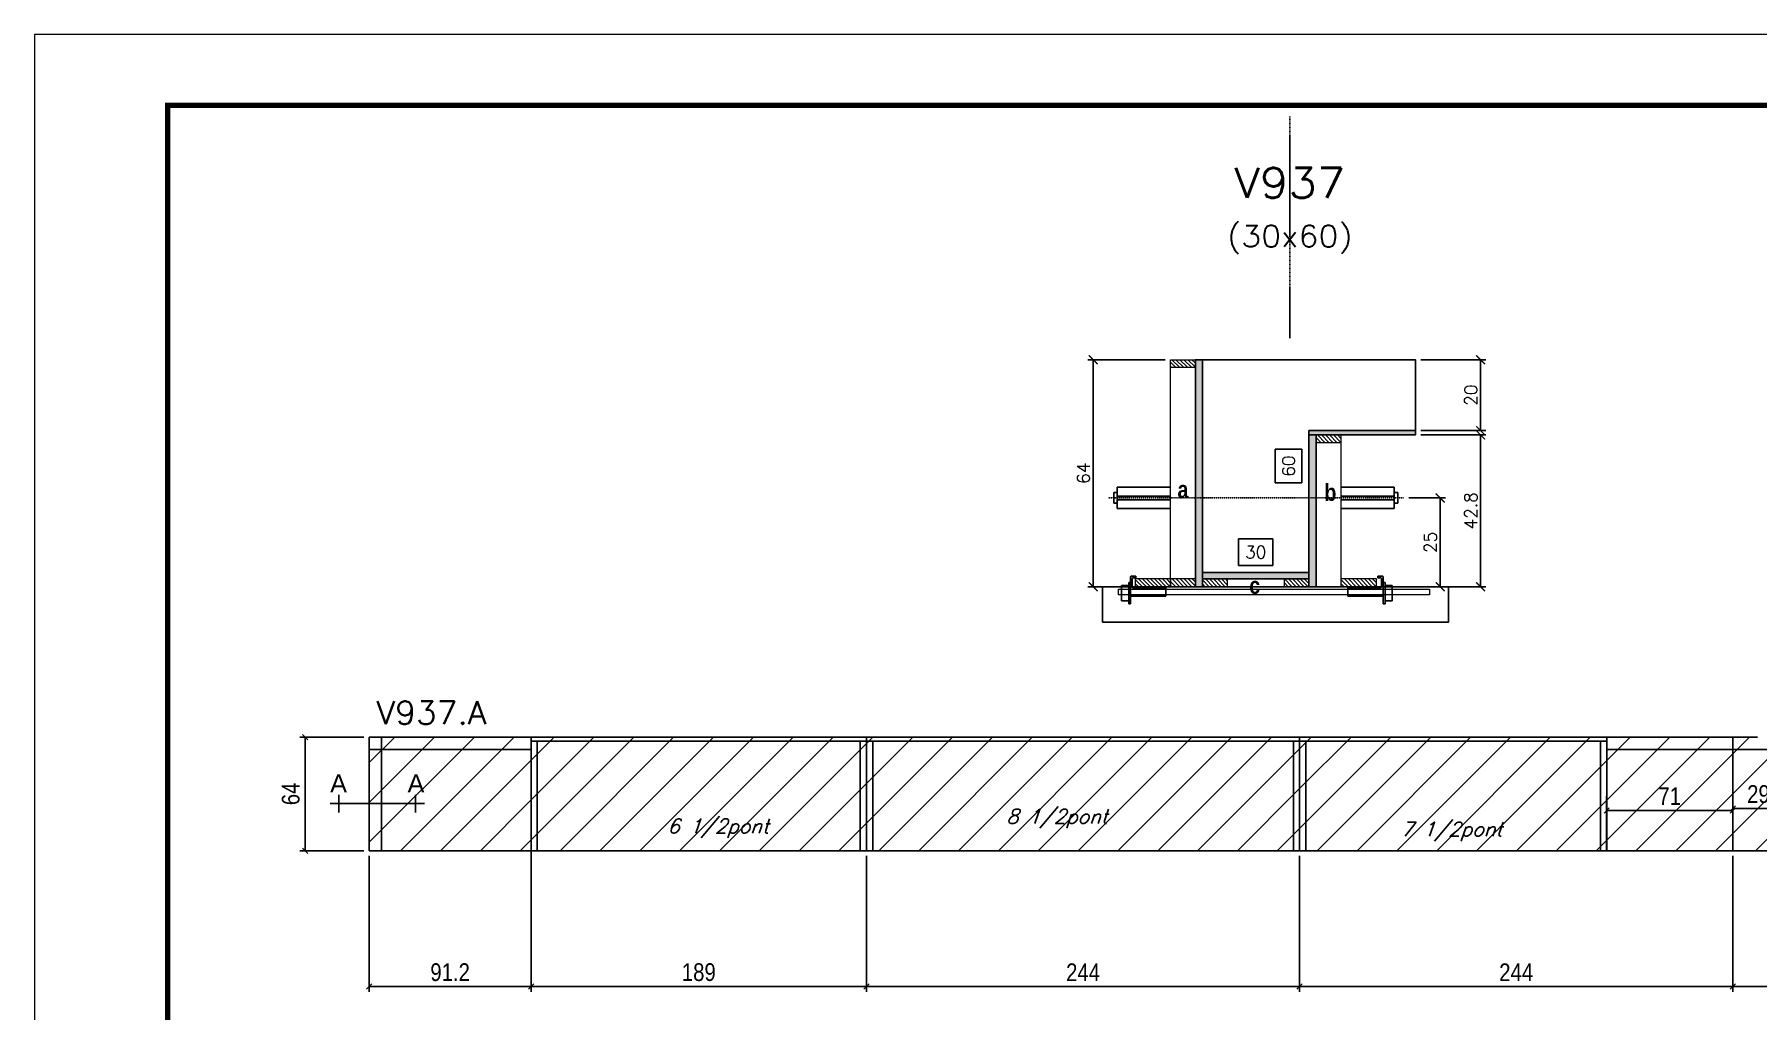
# Model space of a CAD drawing. Extents: x -20960 to -5926, y -2106 to 21915.
# Drawn here: x -10622 to -9651, y 9879 to 10430 of the extents above; entities that cross this region are included whole.
import ezdxf
from ezdxf.enums import TextEntityAlignment as Align

# ---------------------------------------------------------------- set-up
doc = ezdxf.new("R2010")
doc.units = 0
doc.linetypes.add('DASHED', pattern=[0.75, 0.5, -0.25])
doc.linetypes.add('HIDDEN', pattern=[0.375, 0.25, -0.125])
for name, color, linetype in [('barrote', 251, 'Continuous'), ('COTA', 241, 'Continuous'), ('Cota Seção (2x)', 4, 'Continuous'), ('detalhes', 4, 'Continuous'), ('Painéis', 200, 'Continuous'), ('presilha', 1, 'Continuous'), ('SARR_2.2x7', 40, 'Continuous'), ('SARR_3.5x7', 81, 'Continuous'), ('TENSOR', 3, 'Continuous'), ('texto', 7, 'Continuous'), ('Texto de Titulo', 7, 'Continuous'), ('Texto Qtd Sarr', 242, 'Continuous')]:
    doc.layers.add(name, color=color, linetype=linetype)
for name, color, linetype, lineweight in [('CONCRETO', 251, 'Continuous', 25), ('Folhas', 255, 'Continuous', 9), ('Hachura', 251, 'Continuous', 9), ('Madeira', 126, 'Continuous', 18), ('SARRAFO DE PRESSAO', 251, 'DASHED', 9), ('SCO-___-LAJ', 2, 'Continuous', 0), ('Texto Seção', 7, 'Continuous', 15)]:
    doc.layers.add(name, color=color, linetype=linetype, lineweight=lineweight)
doc.styles.add('ARIAL', font='arial.ttf')
doc.styles.add('COTA TECNICA', font='techl___.ttf', dxfattribs={"height": 10})
doc.styles.add('REGUA-120', font='ROMANS.shx', dxfattribs={"height": 15})
doc.styles.add('Romans', font='romans.shx')
doc.styles.add('TECNICA', font='techb___.ttf', dxfattribs={"height": 10})
doc.dimstyles.new('Cota Seção (2x)', dxfattribs={"dimtxt": 7, "dimasz": 5, "dimexe": 3, "dimexo": 3, "dimgap": 2, "dimtad": 3, "dimdec": 1, "dimlfac": 0.5, "dimzin": 12, "dimdsep": 46, "dimtxsty": 'Romans', "dimblk": 'ARCHTICK', "dimcen": 0, "dimclrd": 4, "dimclre": 4, "dimclrt": 1, "dimadec": 1, "dimazin": 3, "dimtfac": 1, "dimtdec": 1, "dimtmove": 0, "dimatfit": 3, "dimldrblk": 'OBLIQUE', "dimfxl": 1, "dimtolj": 1, "dimtzin": 12, "dimarcsym": 0})
doc.dimstyles.new('Cota Seção interna', dxfattribs={"dimtxt": 7, "dimasz": 6, "dimexe": 0.18, "dimexo": 2, "dimgap": -4, "dimtad": 3, "dimdec": 1, "dimlfac": 0.5, "dimzin": 12, "dimdsep": 46, "dimtxsty": 'Romans', "dimblk": 'ARCHTICK', "dimcen": 0.09, "dimse1": 1, "dimse2": 1, "dimsd1": 1, "dimsd2": 1, "dimclrd": 180, "dimclre": 5, "dimclrt": 1, "dimadec": 0, "dimazin": 3, "dimtfac": 1, "dimtdec": 1, "dimtofl": 0, "dimtmove": 0, "dimatfit": 3, "dimldrblk": 'ARCHTICK', "dimfxl": 1, "dimtolj": 1, "dimtzin": 0, "dimarcsym": 0})
doc.dimstyles.new('PAINEL', dxfattribs={"dimtxt": 10, "dimasz": 3, "dimexe": 3, "dimexo": 3, "dimgap": 3, "dimtad": 1, "dimdec": 1, "dimzin": 12, "dimdsep": 46, "dimtxsty": 'COTA TECNICA', "dimblk1": 'OBLIQUE', "dimblk2": 'OBLIQUE', "dimsah": 1, "dimcen": 0.9, "dimclrd": 4, "dimclre": 4, "dimclrt": 240, "dimadec": 1, "dimazin": 3, "dimtfac": 1, "dimtdec": 1, "dimtmove": 0, "dimatfit": 3, "dimfxl": 1, "dimtolj": 1, "dimtzin": 12, "dimarcsym": 0})
pattern_1 = [(315, (12923.8861, 1938.6391), (1.12253202, 1.12253202), [])]

# ---------------------------------------------------------------- blocks, each defined once
blk = doc.blocks.new('9999999999')
at = {"layer": 'Folhas'}
blk.add_lwpolyline([(98138.98, 34190.21), (99623.98, 34190.21), (99623.98, 35240.21), (98138.98, 35240.21)], close=True, dxfattribs=at)
at = {"layer": 'Folhas', "color": 30, "const_width": 3}
blk.add_lwpolyline([(98213.98, 34230.21), (99583.98, 34230.21), (99583.98, 35200.21), (98213.98, 35200.21)], close=True, dxfattribs=at)
blk = doc.blocks.new('_Oblique')
at = {"color": 0, "linetype": 'ByBlock', "lineweight": -2}
blk.add_line((-0.5, -0.5), (0.5, 0.5), dxfattribs=at)
blk = doc.blocks.new('*D1418')
at = {"layer": 'COTA', "color": 4, "linetype": 'ByBlock', "lineweight": -2, "transparency": 16777216}
for p, q in [((-9665.21, 9966.5), (-9665.21, 9889.87)), ((-9421.21, 9966.5), (-9421.21, 9889.87)), ((-9665.21, 9892.87), (-9421.21, 9892.87))]:
    blk.add_line(p, q, dxfattribs=at)
at = {"layer": 'Defpoints', "color": 0, "linetype": 'ByBlock', "transparency": 16777216}
for p in [(-9665.21, 9969.5), (-9421.21, 9969.5), (-9421.21, 9892.87)]:
    blk.add_point(p, dxfattribs=at)
at = {"layer": 'COTA', "color": 4, "linetype": 'ByBlock', "lineweight": -2, "transparency": 16777216, "xscale": 3, "yscale": 3, "zscale": 3, "rotation": 180}
blk.add_blockref('_Oblique', (-9665.21, 9892.87), dxfattribs=at)
at = {"layer": 'COTA', "color": 4, "linetype": 'ByBlock', "lineweight": -2, "transparency": 16777216, "xscale": 3, "yscale": 3, "zscale": 3}
blk.add_blockref('_Oblique', (-9421.21, 9892.87), dxfattribs=at)
at = {"layer": 'COTA', "color": 240, "linetype": 'ByBlock', "transparency": 16777216, "insert": (-9543.21, 9900.94), "char_height": 10, "attachment_point": 5, "style": 'COTA TECNICA'}
blk.add_mtext('\\A1;244', dxfattribs=at)
blk = doc.blocks.new('*D1646')
at = {"layer": 'COTA', "color": 4, "linetype": 'ByBlock', "lineweight": -2, "transparency": 16777216}
for p, q in [((-9909.21, 9966.5), (-9909.21, 9889.87)), ((-9665.21, 9966.5), (-9665.21, 9889.87)), ((-9909.21, 9892.87), (-9665.21, 9892.87))]:
    blk.add_line(p, q, dxfattribs=at)
at = {"layer": 'Defpoints', "color": 0, "linetype": 'ByBlock', "transparency": 16777216}
for p in [(-9909.21, 9969.5), (-9665.21, 9969.5), (-9665.21, 9892.87)]:
    blk.add_point(p, dxfattribs=at)
at = {"layer": 'COTA', "color": 4, "linetype": 'ByBlock', "lineweight": -2, "transparency": 16777216, "xscale": 3, "yscale": 3, "zscale": 3, "rotation": 180}
blk.add_blockref('_Oblique', (-9909.21, 9892.87), dxfattribs=at)
at = {"layer": 'COTA', "color": 4, "linetype": 'ByBlock', "lineweight": -2, "transparency": 16777216, "xscale": 3, "yscale": 3, "zscale": 3}
blk.add_blockref('_Oblique', (-9665.21, 9892.87), dxfattribs=at)
at = {"layer": 'COTA', "color": 240, "linetype": 'ByBlock', "transparency": 16777216, "insert": (-9787.21, 9900.94), "char_height": 10, "attachment_point": 5, "style": 'COTA TECNICA'}
blk.add_mtext('\\A1;244', dxfattribs=at)
blk = doc.blocks.new('*D1647')
at = {"layer": 'COTA', "color": 4, "linetype": 'ByBlock', "lineweight": -2, "transparency": 16777216}
for p, q in [((-9736.21, 9997.4), (-9736.21, 9989.18)), ((-9736.21, 9992.18), (-9665.21, 9992.18)), ((-9665.21, 9998.5), (-9665.21, 9989.18))]:
    blk.add_line(p, q, dxfattribs=at)
at = {"layer": 'Defpoints', "color": 0, "linetype": 'ByBlock', "transparency": 16777216}
for p in [(-9736.21, 10000.4), (-9665.21, 10001.5), (-9665.21, 9992.18)]:
    blk.add_point(p, dxfattribs=at)
at = {"layer": 'COTA', "color": 4, "linetype": 'ByBlock', "lineweight": -2, "transparency": 16777216, "xscale": 3, "yscale": 3, "zscale": 3, "rotation": 180}
blk.add_blockref('_Oblique', (-9736.21, 9992.18), dxfattribs=at)
at = {"layer": 'COTA', "color": 4, "linetype": 'ByBlock', "lineweight": -2, "transparency": 16777216, "xscale": 3, "yscale": 3, "zscale": 3}
blk.add_blockref('_Oblique', (-9665.21, 9992.18), dxfattribs=at)
at = {"layer": 'COTA', "color": 240, "linetype": 'ByBlock', "transparency": 16777216, "insert": (-9700.71, 10000.25), "char_height": 10, "attachment_point": 5, "style": 'COTA TECNICA'}
blk.add_mtext('\\A1;71', dxfattribs=at)
blk = doc.blocks.new('*D1648')
at = {"layer": 'COTA', "color": 4, "linetype": 'ByBlock', "lineweight": -2, "transparency": 16777216}
for p, q in [((-9665.21, 9998.5), (-9665.21, 9990.28)), ((-9665.21, 9993.28), (-9636.21, 9993.28)), ((-9636.21, 9998.5), (-9636.21, 9990.28))]:
    blk.add_line(p, q, dxfattribs=at)
at = {"layer": 'Defpoints', "color": 0, "linetype": 'ByBlock', "transparency": 16777216}
for p in [(-9665.21, 10001.5), (-9636.21, 10001.5), (-9636.21, 9993.28)]:
    blk.add_point(p, dxfattribs=at)
at = {"layer": 'COTA', "color": 4, "linetype": 'ByBlock', "lineweight": -2, "transparency": 16777216, "xscale": 3, "yscale": 3, "zscale": 3, "rotation": 180}
blk.add_blockref('_Oblique', (-9665.21, 9993.28), dxfattribs=at)
at = {"layer": 'COTA', "color": 4, "linetype": 'ByBlock', "lineweight": -2, "transparency": 16777216, "xscale": 3, "yscale": 3, "zscale": 3}
blk.add_blockref('_Oblique', (-9636.21, 9993.28), dxfattribs=at)
at = {"layer": 'COTA', "color": 240, "linetype": 'ByBlock', "transparency": 16777216, "insert": (-9650.71, 10001.36), "char_height": 10, "attachment_point": 5, "style": 'COTA TECNICA'}
blk.add_mtext('\\A1;29', dxfattribs=at)
blk = doc.blocks.new('_ArchTick')
at = {"color": 0, "linetype": 'ByBlock', "const_width": 0.15}
blk.add_lwpolyline([(-0.5, -0.5), (0.5, 0.5)], dxfattribs=at)
blk = doc.blocks.new('*D1419')
at = {"layer": 'COTA', "color": 4, "lineweight": -2, "transparency": 16777216}
for p, q in [((-9840.94, 10203.88), (-9804.22, 10203.88)), ((-9807.22, 10118.28), (-9807.22, 10203.88)), ((-9858.54, 10118.28), (-9804.22, 10118.28))]:
    blk.add_line(p, q, dxfattribs=at)
at = {"layer": 'Defpoints', "color": 0, "transparency": 16777216}
for p in [(-9843.94, 10203.88), (-9807.22, 10203.88), (-9861.54, 10118.28)]:
    blk.add_point(p, dxfattribs=at)
at = {"layer": 'COTA', "color": 4, "lineweight": -2, "transparency": 16777216, "xscale": 5, "yscale": 5, "zscale": 5}
for p, rotation in [((-9807.22, 10203.88), 90), ((-9807.22, 10118.28), 270)]:
    blk.add_blockref('_ArchTick', p, dxfattribs=dict(at, rotation=rotation))
at = {"layer": 'COTA', "color": 1, "transparency": 16777216, "insert": (-9812.72, 10161.08), "char_height": 7, "attachment_point": 5, "rotation": 90, "style": 'Romans'}
blk.add_mtext('\\A1;42.8', dxfattribs=at)
blk = doc.blocks.new('*D1420')
at = {"layer": 'COTA', "color": 4, "lineweight": -2, "transparency": 16777216}
for p, q in [((-9840.94, 10246.28), (-9804.22, 10246.28)), ((-9807.22, 10206.28), (-9807.22, 10246.28)), ((-9840.94, 10206.28), (-9804.22, 10206.28))]:
    blk.add_line(p, q, dxfattribs=at)
at = {"layer": 'Defpoints', "color": 0, "transparency": 16777216}
for p in [(-9843.94, 10246.28), (-9807.22, 10246.28), (-9843.94, 10206.28)]:
    blk.add_point(p, dxfattribs=at)
at = {"layer": 'COTA', "color": 4, "lineweight": -2, "transparency": 16777216, "xscale": 5, "yscale": 5, "zscale": 5}
for p, rotation in [((-9807.22, 10246.28), 90), ((-9807.22, 10206.28), 270)]:
    blk.add_blockref('_ArchTick', p, dxfattribs=dict(at, rotation=rotation))
at = {"layer": 'COTA', "color": 1, "transparency": 16777216, "insert": (-9812.72, 10226.28), "char_height": 7, "attachment_point": 5, "rotation": 90, "style": 'Romans'}
blk.add_mtext('\\A1;20', dxfattribs=at)
blk = doc.blocks.new('*D1421')
at = {"layer": 'Cota Seção (2x)', "color": 180, "lineweight": -2, "transparency": 16777216}
for p, q in [((-9907.94, 10195.78), (-9922.94, 10195.78)), ((-9922.94, 10195.78), (-9922.94, 10176.78)), ((-9907.94, 10176.78), (-9907.94, 10195.78)), ((-9922.94, 10176.78), (-9907.94, 10176.78))]:
    blk.add_line(p, q, dxfattribs=at)
at = {"layer": 'Defpoints', "color": 0, "transparency": 16777216}
for p in [(-9903.94, 10246.28), (-9903.94, 10246.28), (-9903.94, 10126.28)]:
    blk.add_point(p, dxfattribs=at)
at = {"layer": 'Cota Seção (2x)', "color": 1, "transparency": 16777216, "insert": (-9915.44, 10186.28), "char_height": 7, "attachment_point": 5, "rotation": 90, "style": 'Romans'}
blk.add_mtext('\\A1;60', dxfattribs=at)
blk = doc.blocks.new('PRESILHA METÁLICA 1')
at = {"layer": 'presilha'}
for p, q in [((6, 15.5), (7.5, 15.5)), ((6, -2.5), (6, 15.5)), ((7.5, 10.6), (7.5, 19.9)), ((7.5, 15.5), (7.5, -2.5)), ((12, 21), (8.6, 21)), ((9, 11.6), (9, 18.9)), ((12, 19.5), (9.6, 19.5)), ((12, 21), (12, 19.5)), ((0, 13), (6, 13)), ((0, 13), (0, 0)), ((6, 0), (0, 0)), ((6, 13), (6, 0)), ((37.5, 4.1), (7.5, 4.1)), ((37.5, 11), (9.6, 11)), ((37.5, 11), (37.5, 4.1)), ((7.5, -2.5), (6, -2.5))]:
    blk.add_line(p, q, dxfattribs=at)
for centre, radius, start, end in [((8.6, 19.9), 1.14, 90, 180), ((9.6, 18.9), 0.57, 90, 180), ((9.6, 11.6), 0.57, 180, 270)]:
    blk.add_arc(centre, radius, start, end, dxfattribs=at)
blk = doc.blocks.new('*D1414')
at = {"layer": 'Cota Seção (2x)', "color": 180, "lineweight": -2, "transparency": 16777216}
for p, q in [((-9924.27, 10145.28), (-9943.6, 10145.28)), ((-9943.6, 10145.28), (-9943.6, 10130.28)), ((-9924.27, 10130.28), (-9924.27, 10145.28)), ((-9943.6, 10130.28), (-9924.27, 10130.28))]:
    blk.add_line(p, q, dxfattribs=at)
at = {"layer": 'Defpoints', "color": 0, "transparency": 16777216}
for p in [(-9963.93, 10126.28), (-9903.94, 10126.28), (-9903.94, 10118.28)]:
    blk.add_point(p, dxfattribs=at)
at = {"layer": 'Cota Seção (2x)', "color": 1, "transparency": 16777216, "insert": (-9933.93, 10137.78), "char_height": 7, "attachment_point": 5, "style": 'Romans'}
blk.add_mtext('\\A1;30', dxfattribs=at)
blk = doc.blocks.new('*D1634')
at = {"layer": 'COTA', "color": 4, "lineweight": -2, "transparency": 16777216}
for p, q in [((-9984.93, 10246.28), (-10028.47, 10246.28)), ((-10025.47, 10246.28), (-10025.47, 10118.28)), ((-9984.93, 10118.28), (-10028.47, 10118.28))]:
    blk.add_line(p, q, dxfattribs=at)
at = {"layer": 'Defpoints', "color": 0, "transparency": 16777216}
for p in [(-9981.93, 10246.28), (-10025.47, 10118.28), (-9981.93, 10118.28)]:
    blk.add_point(p, dxfattribs=at)
at = {"layer": 'COTA', "color": 4, "lineweight": -2, "transparency": 16777216, "xscale": 5, "yscale": 5, "zscale": 5}
for p, rotation in [((-10025.47, 10246.28), 90), ((-10025.47, 10118.28), 270)]:
    blk.add_blockref('_ArchTick', p, dxfattribs=dict(at, rotation=rotation))
at = {"layer": 'COTA', "color": 1, "transparency": 16777216, "insert": (-10030.97, 10182.28), "char_height": 7, "attachment_point": 5, "rotation": 90, "style": 'Romans'}
blk.add_mtext('\\A1;64', dxfattribs=at)
blk = doc.blocks.new('*D1635')
at = {"layer": 'COTA', "color": 4, "lineweight": -2, "transparency": 16777216}
for p, q in [((-9847.63, 10168.33), (-9827, 10168.33)), ((-9830, 10118.28), (-9830, 10168.33)), ((-9862.94, 10118.28), (-9827, 10118.28))]:
    blk.add_line(p, q, dxfattribs=at)
at = {"layer": 'Defpoints', "color": 0, "transparency": 16777216}
for p in [(-9850.63, 10168.33), (-9830, 10168.33), (-9865.94, 10118.28)]:
    blk.add_point(p, dxfattribs=at)
at = {"layer": 'COTA', "color": 4, "lineweight": -2, "transparency": 16777216, "xscale": 5, "yscale": 5, "zscale": 5}
for p, rotation in [((-9830, 10168.33), 90), ((-9830, 10118.28), 270)]:
    blk.add_blockref('_ArchTick', p, dxfattribs=dict(at, rotation=rotation))
at = {"layer": 'COTA', "color": 1, "transparency": 16777216, "insert": (-9835.5, 10143.31), "char_height": 7, "attachment_point": 5, "rotation": 90, "style": 'Romans'}
blk.add_mtext('\\A1;25', dxfattribs=at)
blk = doc.blocks.new('titulo1')
at = {"layer": 'Defpoints', "color": 252, "linetype": 'HIDDEN', "ltscale": 2}
blk.add_line((0, 0), (0, 125), dxfattribs=at)
at = {"layer": 'Defpoints', "style": 'Romans', "oblique": 15}
blk.add_attdef('FOLHA', text='', height=10, dxfattribs=at).set_placement((0, 15.58), align=Align.MIDDLE_CENTER)
at = {"layer": 'Texto Qtd Sarr', "color": 3, "style": 'Romans', "oblique": 15}
for tag, height, p in [('TITULO', 17, (0, 71.45)), ('SEÇÃO', 12, (0, 41.55))]:
    blk.add_attdef(tag, text='', height=height, dxfattribs=at).set_placement(p, align=Align.MIDDLE_CENTER)
blk = doc.blocks.new('*D1415')
at = {"layer": 'COTA', "color": 4, "lineweight": -2, "ltscale": 25, "transparency": 16777216}
for p, q in [((-10433.41, 9966.5), (-10433.41, 9889.87)), ((-10342.21, 9966.5), (-10342.21, 9889.87)), ((-10433.41, 9892.87), (-10342.21, 9892.87))]:
    blk.add_line(p, q, dxfattribs=at)
at = {"layer": 'Defpoints', "color": 0, "ltscale": 25, "transparency": 16777216}
for p in [(-10433.41, 9969.5), (-10342.21, 9969.5), (-10342.21, 9892.87)]:
    blk.add_point(p, dxfattribs=at)
at = {"layer": 'COTA', "color": 4, "lineweight": -2, "ltscale": 25, "transparency": 16777216, "xscale": 3, "yscale": 3, "zscale": 3, "rotation": 180}
blk.add_blockref('_Oblique', (-10433.41, 9892.87), dxfattribs=at)
at = {"layer": 'COTA', "color": 4, "lineweight": -2, "ltscale": 25, "transparency": 16777216, "xscale": 3, "yscale": 3, "zscale": 3}
blk.add_blockref('_Oblique', (-10342.21, 9892.87), dxfattribs=at)
at = {"layer": 'COTA', "color": 240, "ltscale": 25, "transparency": 16777216, "insert": (-10387.81, 9900.95), "char_height": 10, "attachment_point": 5, "style": 'COTA TECNICA'}
blk.add_mtext('\\A1;91.2', dxfattribs=at)
blk = doc.blocks.new('*D1636')
at = {"layer": 'COTA', "color": 4, "lineweight": -2, "ltscale": 25, "transparency": 16777216}
for p, q in [((-10342.21, 9966.5), (-10342.21, 9889.87)), ((-10153.21, 9966.5), (-10153.21, 9889.87)), ((-10342.21, 9892.87), (-10153.21, 9892.87))]:
    blk.add_line(p, q, dxfattribs=at)
at = {"layer": 'Defpoints', "color": 0, "ltscale": 25, "transparency": 16777216}
for p in [(-10342.21, 9969.5), (-10153.21, 9969.5), (-10153.21, 9892.87)]:
    blk.add_point(p, dxfattribs=at)
at = {"layer": 'COTA', "color": 4, "lineweight": -2, "ltscale": 25, "transparency": 16777216, "xscale": 3, "yscale": 3, "zscale": 3, "rotation": 180}
blk.add_blockref('_Oblique', (-10342.21, 9892.87), dxfattribs=at)
at = {"layer": 'COTA', "color": 4, "lineweight": -2, "ltscale": 25, "transparency": 16777216, "xscale": 3, "yscale": 3, "zscale": 3}
blk.add_blockref('_Oblique', (-10153.21, 9892.87), dxfattribs=at)
at = {"layer": 'COTA', "color": 240, "ltscale": 25, "transparency": 16777216, "insert": (-10247.71, 9900.97), "char_height": 10, "attachment_point": 5, "style": 'COTA TECNICA'}
blk.add_mtext('\\A1;189', dxfattribs=at)
blk = doc.blocks.new('*D1637')
at = {"layer": 'COTA', "color": 4, "lineweight": -2, "ltscale": 25, "transparency": 16777216}
for p, q in [((-10153.21, 9966.5), (-10153.21, 9889.87)), ((-9909.21, 9966.5), (-9909.21, 9889.87)), ((-10153.21, 9892.87), (-9909.21, 9892.87))]:
    blk.add_line(p, q, dxfattribs=at)
at = {"layer": 'Defpoints', "color": 0, "ltscale": 25, "transparency": 16777216}
for p in [(-10153.21, 9969.5), (-9909.21, 9969.5), (-9909.21, 9892.87)]:
    blk.add_point(p, dxfattribs=at)
at = {"layer": 'COTA', "color": 4, "lineweight": -2, "ltscale": 25, "transparency": 16777216, "xscale": 3, "yscale": 3, "zscale": 3, "rotation": 180}
blk.add_blockref('_Oblique', (-10153.21, 9892.87), dxfattribs=at)
at = {"layer": 'COTA', "color": 4, "lineweight": -2, "ltscale": 25, "transparency": 16777216, "xscale": 3, "yscale": 3, "zscale": 3}
blk.add_blockref('_Oblique', (-9909.21, 9892.87), dxfattribs=at)
at = {"layer": 'COTA', "color": 240, "ltscale": 25, "transparency": 16777216, "insert": (-10031.21, 9900.94), "char_height": 10, "attachment_point": 5, "style": 'COTA TECNICA'}
blk.add_mtext('\\A1;244', dxfattribs=at)
blk = doc.blocks.new('*D1439')
at = {"layer": 'COTA', "color": 4, "lineweight": -2, "ltscale": 25, "transparency": 16777216}
for p, q in [((-10436.41, 10033.5), (-10472.48, 10033.5)), ((-10469.48, 9969.5), (-10469.48, 10033.5)), ((-10436.41, 9969.5), (-10472.48, 9969.5))]:
    blk.add_line(p, q, dxfattribs=at)
at = {"layer": 'Defpoints', "color": 0, "ltscale": 25, "transparency": 16777216}
for p in [(-10469.48, 10033.5), (-10433.41, 10033.5), (-10433.41, 9969.5)]:
    blk.add_point(p, dxfattribs=at)
at = {"layer": 'COTA', "color": 4, "lineweight": -2, "ltscale": 25, "transparency": 16777216, "xscale": 3, "yscale": 3, "zscale": 3}
for p, rotation in [((-10469.48, 10033.5), 90), ((-10469.48, 9969.5), 270)]:
    blk.add_blockref('_Oblique', p, dxfattribs=dict(at, rotation=rotation))
at = {"layer": 'COTA', "color": 240, "ltscale": 25, "transparency": 16777216, "insert": (-10477.58, 10001.5), "char_height": 10, "attachment_point": 5, "rotation": 90, "style": 'COTA TECNICA'}
blk.add_mtext('\\A1;64', dxfattribs=at)

msp = doc.modelspace()

# ---------------------------------------------------------------- hatches: boundary and pattern name
at = {"layer": 'Hachura'}
h = msp.add_hatch(dxfattribs=at)
h.set_pattern_fill('ANSI31', color=256, scale=0.5, angle=270, style=0)
h.set_pattern_definition(pattern_1)
h.paths.add_polyline_path([(-9981.93, 10241.88), (-9981.93, 10246.28), (-9967.93, 10246.28), (-9967.93, 10241.88)])
h = msp.add_hatch(color=256, dxfattribs=at)
h.dxf.hatch_style = 1
h.paths.add_polyline_path([(-9963.93, 10246.28), (-9967.93, 10246.28), (-9967.93, 10118.28), (-9963.93, 10118.28)])
h = msp.add_hatch(color=256, dxfattribs=at)
h.dxf.hatch_style = 1
h.paths.add_polyline_path([(-9903.94, 10203.88), (-9903.94, 10206.28), (-9843.94, 10206.28), (-9843.94, 10203.88)])
h = msp.add_hatch(color=256, dxfattribs=at)
h.dxf.hatch_style = 1
h.paths.add_polyline_path([(-9899.94, 10203.88), (-9903.94, 10203.88), (-9903.94, 10118.28), (-9899.94, 10118.28)])
h = msp.add_hatch(dxfattribs=at)
h.set_pattern_fill('ANSI31', color=256, scale=0.5, angle=270, style=0)
h.set_pattern_definition([(315, (13005.8851, 1896.2391), (1.12253202, 1.12253202), [])])
h.paths.add_polyline_path([(-9899.94, 10199.48), (-9899.94, 10203.88), (-9885.94, 10203.88), (-9885.94, 10199.48)])
h = msp.add_hatch(color=256, dxfattribs=at)
h.dxf.hatch_style = 1
h.paths.add_polyline_path([(-9963.93, 10122.68), (-9963.93, 10126.28), (-9903.94, 10126.28), (-9903.94, 10122.68)])
h = msp.add_hatch(dxfattribs=at)
h.set_pattern_fill('ANSI31', color=256, scale=0.5, angle=270, style=0)
h.set_pattern_definition([(315, (12889.8861, 1888.6391), (1.12253202, 1.12253202), [])])
h.paths.add_polyline_path([(-9981.93, 10118.28), (-9981.93, 10122.68), (-10001.93, 10122.68), (-10001.93, 10118.28)])
h = msp.add_hatch(dxfattribs=at)
h.set_pattern_fill('ANSI31', color=256, scale=0.5, angle=270, style=0)
h.set_pattern_definition(pattern_1)
h.paths.add_polyline_path([(-9981.93, 10122.68), (-9981.93, 10118.28), (-9967.93, 10118.28), (-9967.93, 10122.68)])
h = msp.add_hatch(dxfattribs=at)
h.set_pattern_fill('ANSI31', color=256, scale=0.5, angle=270, style=0)
h.set_pattern_definition([(315, (12992.6861, 1888.6391), (1.12253202, 1.12253202), [])])
h.paths.add_polyline_path([(-9963.93, 10118.28), (-9963.93, 10122.68), (-9949.93, 10122.68), (-9949.93, 10118.28)])
h = msp.add_hatch(dxfattribs=at)
h.set_pattern_fill('ANSI31', color=256, scale=0.5, angle=270, style=0)
h.set_pattern_definition([(315, (13014.6851, 1888.6391), (1.12253202, 1.12253202), [])])
h.paths.add_polyline_path([(-9903.94, 10118.28), (-9903.94, 10122.68), (-9917.94, 10122.68), (-9917.94, 10118.28)])
h = msp.add_hatch(dxfattribs=at)
h.set_pattern_fill('ANSI31', color=256, scale=0.5, angle=270, style=0)
h.set_pattern_definition([(315, (13005.8851, 1888.6391), (1.12253202, 1.12253202), [])])
h.paths.add_polyline_path([(-9865.94, 10118.28), (-9865.94, 10122.68), (-9885.94, 10122.68), (-9885.94, 10118.28)])
at = {"layer": 'Hachura', "ltscale": 25}
h = msp.add_hatch(dxfattribs=at)
h.set_pattern_fill('ANSI31', color=256, scale=5)
h.paths.add_polyline_path([(-10342.21, 10033.5), (-10433.41, 10033.5), (-10433.41, 9969.5), (-10423.21, 9969.5), (-10342.21, 9969.5)])
h = msp.add_hatch(dxfattribs=at)
h.set_pattern_fill('ANSI31', color=256, scale=5)
h.paths.add_polyline_path([(-9909.21, 10033.5), (-10342.21, 10033.5), (-10342.21, 9969.5), (-9909.21, 9969.5)])
h = msp.add_hatch(dxfattribs=at)
h.set_pattern_fill('ANSI31', color=256, scale=5)
h.paths.add_polyline_path([(-9909.21, 9969.5), (-9736.22, 9969.5), (-9736.21, 9969.5), (-9665.21, 9969.5), (-9665.21, 10033.5), (-9909.21, 10033.5)])
h = msp.add_hatch(dxfattribs=at)
h.set_pattern_fill('ANSI31', color=256, scale=5)
h.paths.add_polyline_path([(-9421.21, 10033.5), (-9532.21, 10033.5), (-9651.21, 10033.5), (-9665.21, 10033.5), (-9665.21, 9969.5), (-9421.21, 9969.5)])
h.paths.add_polyline_path([(-9661.23, 9991.5), (-9639.45, 9991.5), (-9639.45, 10012.08), (-9661.23, 10012.08)], flags=24)
h.paths.add_polyline_path([(-9574.3, 9973.77), (-9506.68, 9973.77), (-9501.18, 9989.74), (-9568.8, 9989.74)], flags=24)

# ---------------------------------------------------------------- linework, layer by layer
at = {"ltscale": 3}
for p, q in [((-10011.93, 10174.33), (-10011.93, 10162.33)), ((-10011.93, 10174.33), (-9981.93, 10174.33)), ((-9855.94, 10174.33), (-9885.94, 10174.33)), ((-9855.94, 10174.33), (-9855.94, 10162.33)), ((-10013.93, 10171.33), (-10013.93, 10165.33)), ((-10011.93, 10171.33), (-10013.93, 10171.33)), ((-10011.93, 10165.33), (-10013.93, 10165.33)), ((-9981.93, 10169.33), (-10011.93, 10169.33)), ((-9981.93, 10167.33), (-10011.93, 10167.33)), ((-9885.94, 10169.33), (-9855.94, 10169.33)), ((-9885.94, 10167.33), (-9855.94, 10167.33)), ((-9853.94, 10171.33), (-9855.94, 10171.33)), ((-9855.94, 10165.33), (-9853.94, 10165.33)), ((-9853.94, 10171.33), (-9853.94, 10165.33)), ((-10011.93, 10162.33), (-9981.93, 10162.33)), ((-9855.94, 10162.33), (-9885.94, 10162.33))]:
    msp.add_line(p, q, dxfattribs=at)
at = {"layer": 'barrote'}
msp.add_lwpolyline([(-10020.3, 10098.28), (-9825.33, 10098.28), (-9825.33, 10118.28), (-10020.3, 10118.28)], close=True, dxfattribs=at)
at = {"layer": 'CONCRETO'}
msp.add_line((-9963.93, 10126.28), (-9963.93, 10246.28), dxfattribs=at)
msp.add_lwpolyline([(-9963.93, 10126.28), (-9903.94, 10126.28), (-9903.94, 10206.28), (-9843.94, 10206.28), (-9843.94, 10246.28), (-9903.94, 10246.28), (-9903.94, 10246.28), (-9963.93, 10246.28)], dxfattribs=at)
at = {"layer": 'detalhes'}
for p, q in [((-10450.46, 10001), (-10450.46, 9991)), ((-10407.26, 10001), (-10407.26, 9991)), ((-10402.26, 9996), (-10455.46, 9996))]:
    msp.add_line(p, q, dxfattribs=at)
at = {"layer": 'Madeira'}
for points in [[(-9981.93, 10241.88), (-9981.93, 10246.28), (-9967.93, 10246.28), (-9967.93, 10241.88)], [(-9981.93, 10246.28), (-9967.93, 10246.28), (-9967.93, 10118.28), (-9981.93, 10118.28)], [(-9899.94, 10199.48), (-9899.94, 10203.88), (-9885.94, 10203.88), (-9885.94, 10199.48)], [(-9899.94, 10203.88), (-9885.94, 10203.88), (-9885.94, 10118.28), (-9899.94, 10118.28)], [(-9981.93, 10118.28), (-9981.93, 10122.68), (-10001.93, 10122.68), (-10001.93, 10118.28)], [(-9981.93, 10122.68), (-9981.93, 10118.28), (-9967.93, 10118.28), (-9967.93, 10122.68)], [(-9963.93, 10118.28), (-9963.93, 10122.68), (-9949.93, 10122.68), (-9949.93, 10118.28)], [(-9903.94, 10118.28), (-9903.94, 10122.68), (-9917.94, 10122.68), (-9917.94, 10118.28)], [(-9865.94, 10118.28), (-9865.94, 10122.68), (-9885.94, 10122.68), (-9885.94, 10118.28)]]:
    msp.add_lwpolyline(points, close=True, dxfattribs=at)
at = {"layer": 'Painéis', "linetype": 'ByBlock'}
for p, q in [((-10433.41, 9969.5), (-10433.41, 10033.5)), ((-10342.21, 10033.5), (-10342.21, 9926.5)), ((-10234.21, 10033.5), (-10234.21, 10033.5)), ((-10153.21, 10033.5), (-10153.21, 9969.5)), ((-9909.21, 10033.5), (-9909.21, 9969.5)), ((-9909.21, 10033.5), (-9909.21, 9969.5)), ((-9665.21, 10033.5), (-9665.21, 9969.5)), ((-10423.21, 9969.5), (-10433.41, 9969.5)), ((-10423.21, 9969.5), (-10423.21, 9969.5)), ((-10423.21, 9969.5), (-9909.21, 9969.5)), ((-9736.22, 9969.5), (-9909.21, 9969.5)), ((-9736.21, 9969.5), (-9736.22, 9969.5)), ((-9736.21, 9969.5), (-9421.21, 9969.5))]:
    msp.add_line(p, q, dxfattribs=at)
at = {"layer": 'Painéis'}
for points in [[(-9963.93, 10246.28), (-9967.93, 10246.28), (-9967.93, 10118.28), (-9963.93, 10118.28)], [(-9903.94, 10203.88), (-9903.94, 10206.28), (-9843.94, 10206.28), (-9843.94, 10203.88)], [(-9899.94, 10203.88), (-9903.94, 10203.88), (-9903.94, 10118.28), (-9899.94, 10118.28)], [(-9963.93, 10122.68), (-9963.93, 10126.28), (-9903.94, 10126.28), (-9903.94, 10122.68)]]:
    msp.add_lwpolyline(points, close=True, dxfattribs=at)
at = {"layer": 'Painéis', "linetype": 'ByBlock'}
for points in [[(-9909.21, 10033.5), (-10433.41, 10033.5)], [(-9651.21, 10033.5), (-9840.21, 10033.5), (-9840.21, 10033.5), (-9909.21, 10033.5)]]:
    msp.add_lwpolyline(points, dxfattribs=at)
at = {"layer": 'SARR_2.2x7', "linetype": 'Continuous', "ltscale": 50}
for p, q in [((-10426.41, 10033.5), (-10426.41, 9969.5)), ((-10342.21, 10031.3), (-10153.21, 10031.3)), ((-10153.21, 10031.3), (-9909.21, 10031.3)), ((-9909.21, 10031.3), (-9736.21, 10031.3)), ((-9736.21, 10031.3), (-9736.21, 10033.5)), ((-10433.41, 10026.5), (-10342.21, 10026.5)), ((-9736.21, 10026.5), (-9665.21, 10026.5)), ((-9665.21, 10026.5), (-9636.21, 10026.5))]:
    msp.add_line(p, q, dxfattribs=at)
at = {"layer": 'SARR_3.5x7'}
for p, q in [((-10338.71, 10031.3), (-10338.71, 9969.5)), ((-10156.71, 10031.3), (-10156.71, 9969.5)), ((-10149.71, 10031.3), (-10149.71, 9969.5)), ((-9912.71, 10031.3), (-9912.71, 9969.5)), ((-9905.75, 10031.3), (-9905.75, 9969.5)), ((-9739.71, 10031.3), (-9739.71, 9969.5)), ((-9736.21, 10031.3), (-9736.22, 9969.5)), ((-9736.21, 10033.5), (-9736.21, 9969.5))]:
    msp.add_line(p, q, dxfattribs=at)
at = {"layer": 'SCO-___-LAJ', "color": 1}
msp.add_lwpolyline([(-10011.3, 10116.95), (-9835.99, 10116.95), (-9835.99, 10113.75), (-10011.3, 10113.75)], close=True, dxfattribs=at)
at = {"layer": 'TENSOR', "linetype": 'HIDDEN', "ltscale": 0.5}
msp.add_line((-10016.93, 10168.33), (-9850.63, 10168.33), dxfattribs=at)

# ---------------------------------------------------------------- block references
at = {"layer": 'presilha', "yscale": 0.6666666666666666, "zscale": 0.6666666666666666}
for p, xscale in [((-10009.51, 10110.32), 0.6666666666666666), ((-9857.07, 10110.32), -0.6666666666666666)]:
    msp.add_blockref('PRESILHA METÁLICA 1', p, dxfattribs=dict(at, xscale=xscale))
at = {"layer": 'SARRAFO DE PRESSAO', "color": 6, "linetype": 'ByBlock'}
msp.add_blockref('9999999999', (-108760.98, -24810.57), dxfattribs=at)
at = {"layer": 'Texto Seção'}
ref = msp.add_blockref('titulo1', (-9914.72, 10258.45), dxfattribs=at)
ref.add_attrib('TITULO', 'V937', dxfattribs={"layer": 'Texto de Titulo', "color": 7, "height": 17, "style": 'Romans', "width": 1.1}).set_placement((-9914.72, 10345.95), align=Align.MIDDLE_CENTER)
ref.add_attrib('SEÇÃO', '(30x60)', dxfattribs={"layer": 'Texto de Titulo', "color": 7, "height": 12, "style": 'Romans', "width": 1.1}).set_placement((-9914.72, 10315.95), align=Align.MIDDLE_CENTER)

# ---------------------------------------------------------------- texts
at = {"layer": 'detalhes', "style": 'TECNICA'}
for s, p in [('a', (-9977.99, 10168.31)), ('b', (-9895.22, 10166.69)), ('c', (-9937.56, 10114.23))]:
    msp.add_text(s, height=9.6, dxfattribs=at).set_placement(p)
at = {"layer": 'detalhes', "color": 0, "linetype": 'Continuous', "style": 'ARIAL'}
for p in [(-10450.65, 10007.41), (-10407.06, 10007.41)]:
    msp.add_text('A', height=10.22, dxfattribs=at).set_placement(p, align=Align.MIDDLE_CENTER)
at = {"layer": 'texto', "color": 2, "char_height": 8, "attachment_point": 5, "style": 'Romans'}
for s, insert in [('{\\Q19;\\C256;8 1/2pont}', (-10045.87, 9987.49)), ('{\\Q19;\\C256;6 1/2pont}', (-10236.78, 9982.03)), ('{\\Q19;\\C256;7 1/2pont}', (-9823.53, 9980.26))]:
    msp.add_mtext(s, dxfattribs=dict(at, insert=insert))
at = {"layer": 'Texto Seção', "style": 'REGUA-120', "width": 1.05}
msp.add_text('V937.A', height=13, dxfattribs=at).set_placement((-10429.3, 10040.76))

# ---------------------------------------------------------------- dimensions: what is measured, and where the dimension line sits
at = {"layer": 'COTA'}
for base, p1, p2, picture, middle in [((-10025.47, 10118.28), (-9981.93, 10246.28), (-9981.93, 10118.28), '*D1634', (-10030.97, 10182.28)), ((-9807.22, 10246.28), (-9843.94, 10206.28), (-9843.94, 10246.28), '*D1420', (-9812.72, 10226.28)), ((-9807.22, 10203.88), (-9861.54, 10118.28), (-9843.94, 10203.88), '*D1419', (-9812.72, 10161.08)), ((-9830, 10168.33), (-9865.94, 10118.28), (-9850.63, 10168.33), '*D1635', (-9835.5, 10143.31))]:
    dim = msp.add_linear_dim(base=base, p1=p1, p2=p2, angle=90, dimstyle='Cota Seção (2x)', dxfattribs=at)
    dim.commit()
    dim.dimension.update_dxf_attribs({"geometry": picture, "text_midpoint": middle})
at = {"layer": 'COTA', "ltscale": 25}
dim = msp.add_linear_dim(base=(-10469.48, 10033.5), p1=(-10433.41, 9969.5), p2=(-10433.41, 10033.5), angle=90, dimstyle='PAINEL', dxfattribs=at)
dim.commit()
dim.dimension.update_dxf_attribs({"geometry": '*D1439', "text_midpoint": (-10477.58, 10001.5)})
at = {"layer": 'COTA', "linetype": 'ByBlock'}
for base, p1, p2, picture, middle in [((-9665.21, 9992.18), (-9736.21, 10000.4), (-9665.21, 10001.5), '*D1647', (-9700.71, 10000.25)), ((-9665.21, 9892.87), (-9909.21, 9969.5), (-9665.21, 9969.5), '*D1646', (-9787.21, 9900.94))]:
    dim = msp.add_linear_dim(base=base, p1=p1, p2=p2, dimstyle='PAINEL', dxfattribs=at)
    dim.commit()
    dim.dimension.update_dxf_attribs({"geometry": picture, "text_midpoint": middle})
dim = msp.add_linear_dim(base=(-9636.21, 9993.28), p1=(-9665.21, 10001.5), p2=(-9636.21, 10001.5), dimstyle='PAINEL', override={"dimtmove": 1}, dxfattribs=at)
dim.commit()
dim.dimension.update_dxf_attribs({"geometry": '*D1648', "text_midpoint": (-9650.71, 10001.36)})
at = {"layer": 'COTA', "ltscale": 25}
for base, p1, p2, picture, middle in [((-10342.21, 9892.87), (-10433.41, 9969.5), (-10342.21, 9969.5), '*D1415', (-10387.81, 9900.95)), ((-10153.21, 9892.87), (-10342.21, 9969.5), (-10153.21, 9969.5), '*D1636', (-10247.71, 9900.97)), ((-9909.21, 9892.87), (-10153.21, 9969.5), (-9909.21, 9969.5), '*D1637', (-10031.21, 9900.94))]:
    dim = msp.add_linear_dim(base=base, p1=p1, p2=p2, dimstyle='PAINEL', dxfattribs=at)
    dim.commit()
    dim.dimension.update_dxf_attribs({"geometry": picture, "text_midpoint": middle})
at = {"layer": 'COTA', "linetype": 'ByBlock'}
dim = msp.add_linear_dim(base=(-9421.21, 9892.87), p1=(-9665.21, 9969.5), p2=(-9421.21, 9969.5), dimstyle='PAINEL', dxfattribs=at)
dim.commit()
dim.dimension.update_dxf_attribs({"geometry": '*D1418', "text_midpoint": (-9543.21, 9892.87), "dimtype": 160})
at = {"layer": 'Cota Seção (2x)'}
dim = msp.add_linear_dim(base=(-9903.94, 10246.28), p1=(-9903.94, 10126.28), p2=(-9903.94, 10246.28), angle=90, dimstyle='Cota Seção interna', dxfattribs=at)
dim.commit()
dim.dimension.update_dxf_attribs({"geometry": '*D1421', "text_midpoint": (-9915.44, 10186.28)})
dim = msp.add_linear_dim(base=(-9903.94, 10126.28), p1=(-9963.93, 10126.28), p2=(-9903.94, 10118.28), dimstyle='Cota Seção interna', dxfattribs=at)
dim.commit()
dim.dimension.update_dxf_attribs({"geometry": '*D1414', "text_midpoint": (-9933.93, 10126.28), "dimtype": 160})

doc.saveas('drawing.dxf')
